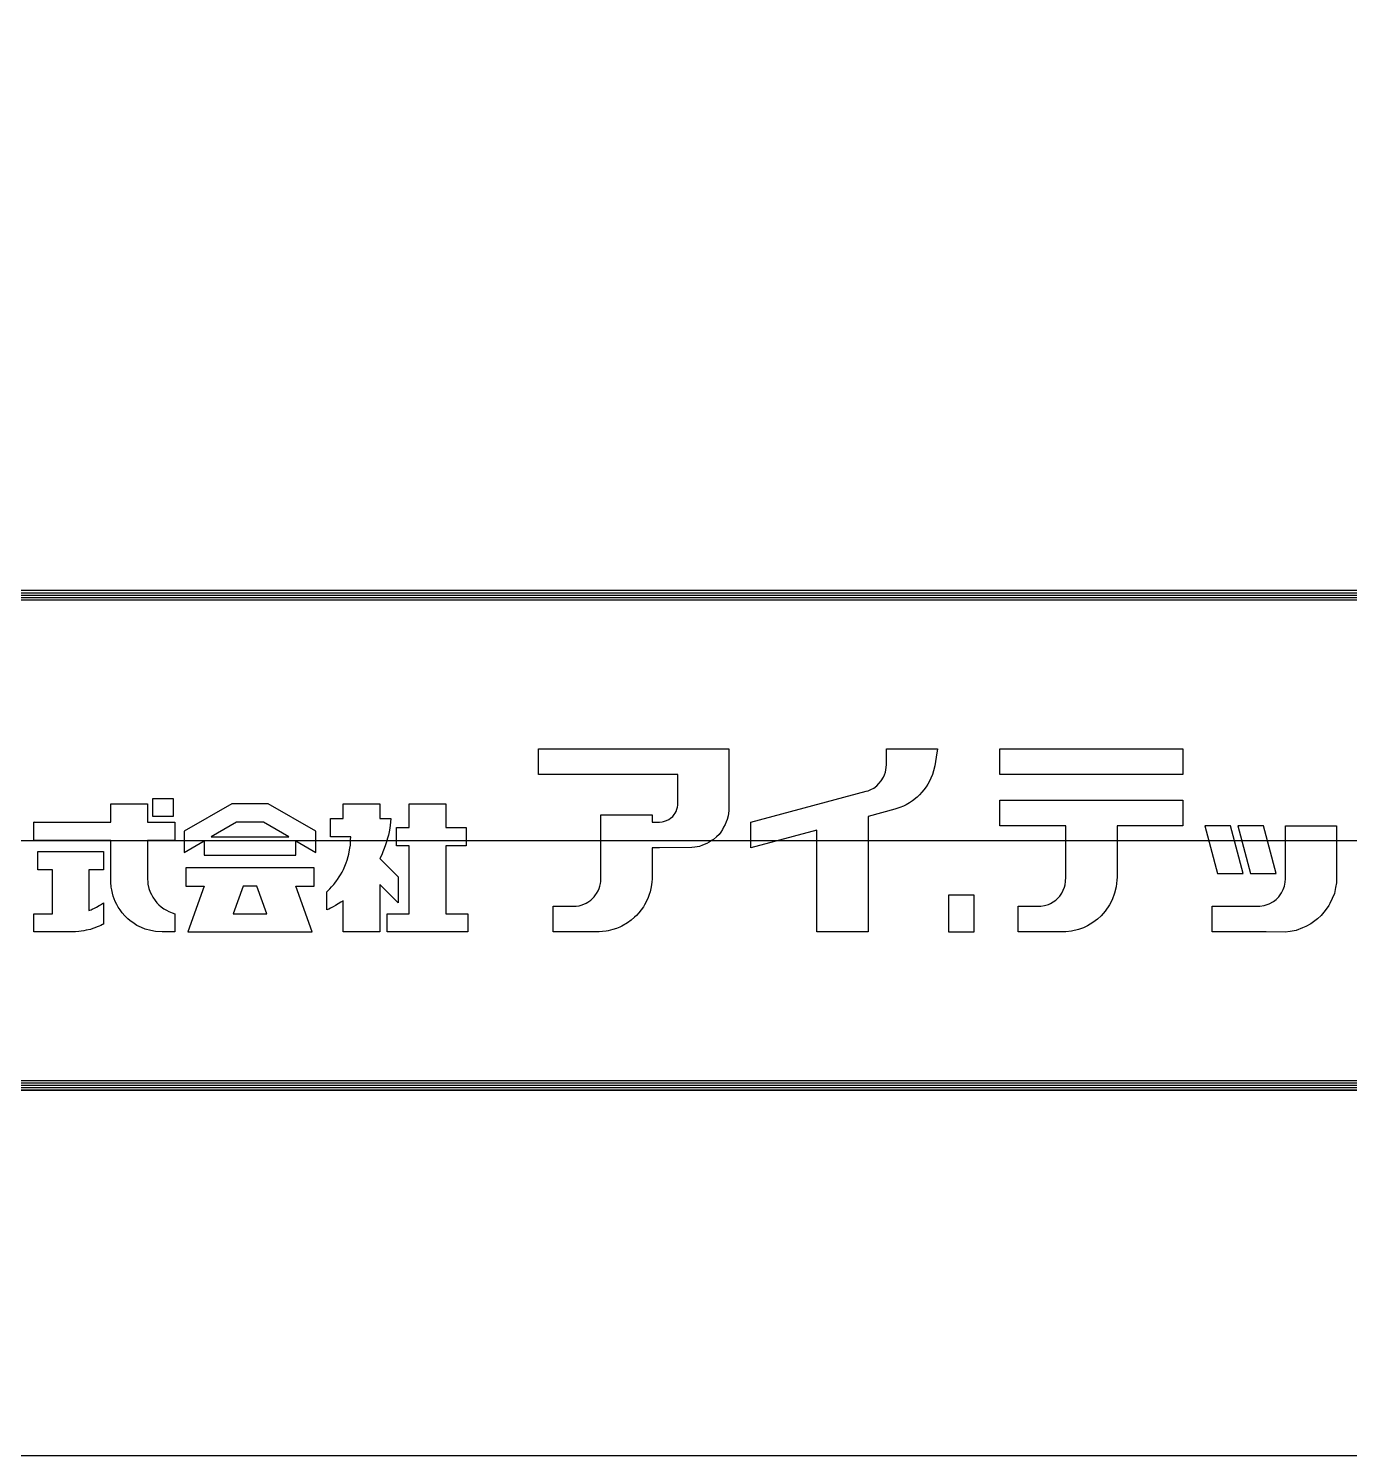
# Model space of a CAD drawing. Extents: x 0 to 210000, y 0 to 148500.
# Drawn here: x 17359 to 34542, y 0 to 18562 of the extents above; entities that cross this region are included whole.
import ezdxf

# ---------------------------------------------------------------- set-up
doc = ezdxf.new("R2010")
doc.units = 0
doc.header["$LTSCALE"] = 200
doc.header["$MEASUREMENT"] = 0
doc.layers.get('Defpoints').update_dxf_attribs({"color": 252, "linetype": 'CONTINUOUS'})
doc.layers.add('001', color=7, linetype='CONTINUOUS')

msp = doc.modelspace()

# ---------------------------------------------------------------- linework, layer by layer
at = {"layer": '001'}
for p, q in [((205000, 11250), (5000, 11250)), ((205000, 11219), (5000, 11219)), ((205000, 11187), (5000, 11187)), ((205000, 11156), (5000, 11156)), ((205000, 11125), (5000, 11125)), ((205000, 4875), (5000, 4875)), ((205000, 4844), (5000, 4844)), ((205000, 4812), (5000, 4812)), ((205000, 4781), (5000, 4781)), ((205000, 4750), (5000, 4750))]:
    msp.add_line(p, q, dxfattribs=at)
at = {"layer": '001', "linetype": 'Continuous'}
for p, q in [((23995, 8858), (23995, 9191)), ((23995, 9191), (25804, 9191)), ((25804, 9191), (26471, 9191)), ((26471, 9191), (26471, 8858)), ((28519, 8985), (28519, 9191)), ((28519, 9191), (29185, 9191)), ((29185, 9191), (29166, 9082)), ((29995, 9191), (32376, 9191)), ((29995, 8858), (29995, 9191)), ((29997, 9191), (29995, 9190)), ((32376, 9191), (32376, 8858)), ((28505, 8889), (28512, 8918)), ((28512, 8918), (28519, 8985)), ((29147, 8973), (29132, 8906)), ((29166, 9082), (29147, 8973)), ((25804, 8858), (23995, 8858)), ((25804, 8477), (25804, 8858)), ((26471, 8858), (26471, 8477)), ((28393, 8713), (28422, 8741)), ((28422, 8741), (28450, 8774)), ((28450, 8774), (28481, 8825)), ((28481, 8825), (28493, 8853)), ((28493, 8853), (28505, 8889)), ((29057, 8732), (29035, 8696)), ((29079, 8770), (29057, 8732)), ((29098, 8810), (29079, 8770)), ((29117, 8858), (29098, 8810)), ((29132, 8906), (29117, 8858)), ((32376, 8858), (29995, 8858)), ((32376, 8860), (32374, 8858)), ((18978, 8548), (19240, 8548)), ((18978, 8310), (18978, 8548)), ((19240, 8548), (19240, 8310)), ((26757, 8239), (28254, 8640)), ((28254, 8640), (28281, 8648)), ((28281, 8648), (28315, 8663)), ((28315, 8663), (28355, 8682)), ((28355, 8682), (28393, 8713)), ((28920, 8565), (28858, 8515)), ((28950, 8594), (28920, 8565)), ((28981, 8627), (28950, 8594)), ((29007, 8658), (28981, 8627)), ((29035, 8696), (29007, 8658)), ((18430, 8239), (18430, 8477)), ((18430, 8477), (18907, 8477)), ((18907, 8477), (18907, 8239)), ((20002, 8477), (19383, 8120)), ((20478, 8477), (20002, 8477)), ((21097, 8120), (20478, 8477)), ((21454, 8287), (21454, 8477)), ((21454, 8477), (21930, 8477)), ((21930, 8477), (21930, 8287)), ((22311, 8477), (22788, 8477)), ((22311, 8168), (22311, 8477)), ((22788, 8477), (22788, 8168)), ((25758, 8337), (25771, 8356)), ((25771, 8356), (25782, 8377)), ((25782, 8377), (25793, 8406)), ((25793, 8406), (25800, 8432)), ((25800, 8432), (25804, 8460)), ((25804, 8460), (25804, 8477)), ((26465, 8353), (26459, 8320)), ((26470, 8391), (26465, 8353)), ((26471, 8477), (26470, 8391)), ((28628, 8407), (28281, 8314)), ((28692, 8428), (28628, 8407)), ((28743, 8448), (28692, 8428)), ((28776, 8465), (28743, 8448)), ((28821, 8489), (28776, 8465)), ((28858, 8515), (28821, 8489)), ((29995, 8191), (29995, 8525)), ((29995, 8525), (32376, 8525)), ((32376, 8525), (32376, 8191)), ((17430, 8001), (17430, 8239)), ((17430, 8239), (18430, 8239)), ((17432, 8239), (17430, 8237)), ((18907, 8239), (19264, 8239)), ((19240, 8310), (18978, 8310)), ((19262, 8239), (19264, 8237)), ((19264, 8239), (19264, 8001)), ((20066, 8239), (19736, 8048)), ((20414, 8239), (20066, 8239)), ((20744, 8048), (20414, 8239)), ((21288, 8048), (21288, 8287)), ((21288, 8287), (21454, 8287)), ((21930, 8287), (22073, 8287)), ((22064, 8198), (22058, 8160)), ((22069, 8237), (22064, 8198)), ((22073, 8287), (22069, 8237)), ((22145, 7929), (22145, 8168)), ((22145, 8168), (22311, 8168)), ((22788, 8168), (23050, 8168)), ((23050, 8168), (23050, 7929)), ((24804, 7501), (24804, 8334)), ((24804, 8334), (25471, 8334)), ((25471, 8334), (25471, 8239)), ((25471, 8239), (25566, 8239)), ((25566, 8239), (25600, 8241)), ((25600, 8241), (25621, 8245)), ((25621, 8245), (25660, 8258)), ((25660, 8258), (25688, 8272)), ((25688, 8272), (25712, 8289)), ((25712, 8289), (25739, 8313)), ((25739, 8313), (25758, 8337)), ((26401, 8172), (26385, 8141)), ((26422, 8208), (26401, 8172)), ((26436, 8241), (26422, 8208)), ((26448, 8275), (26436, 8241)), ((26459, 8320), (26448, 8275)), ((26757, 7906), (26757, 8239)), ((28281, 8314), (28281, 6810)), ((30852, 8191), (29995, 8191)), ((30852, 7525), (30852, 8191)), ((32376, 8191), (31519, 8191)), ((31519, 8191), (31519, 7525)), ((32662, 8191), (32827, 7572)), ((32995, 8191), (32662, 8191)), ((33161, 7572), (32995, 8191)), ((33090, 8191), (33256, 7572)), ((33423, 8191), (33090, 8191)), ((33589, 7572), (33423, 8191)), ((33709, 7501), (33709, 8191)), ((33709, 8191), (34375, 8191)), ((34375, 8191), (34375, 7501)), ((18430, 8001), (17430, 8001)), ((18430, 7498), (18430, 8001)), ((19264, 8001), (18907, 8001)), ((18907, 8001), (18907, 7495)), ((19383, 8120), (19383, 7845)), ((19383, 7845), (19645, 7996)), ((19645, 7996), (19645, 7810)), ((19736, 8048), (20744, 8048)), ((20835, 7810), (20835, 7996)), ((20835, 7996), (21097, 7845)), ((21097, 7845), (21097, 8120)), ((21550, 8048), (21288, 8048)), ((21548, 7979), (21549, 8008)), ((21549, 8008), (21550, 8048)), ((22017, 7984), (22004, 7945)), ((22030, 8029), (22017, 7984)), ((22040, 8070), (22030, 8029)), ((22049, 8113), (22040, 8070)), ((22058, 8160), (22049, 8113)), ((26252, 8003), (26215, 7979)), ((26268, 8015), (26252, 8003)), ((26307, 8048), (26268, 8015)), ((26345, 8079), (26307, 8048)), ((26363, 8110), (26345, 8079)), ((26385, 8141), (26363, 8110)), ((27614, 8135), (26757, 7906)), ((27614, 6810), (27614, 8135)), ((17478, 7620), (17478, 7858)), ((17478, 7858), (17669, 7858)), ((17669, 7858), (18145, 7858)), ((18145, 7858), (18335, 7858)), ((18335, 7858), (18335, 7620)), ((19645, 7810), (20835, 7810)), ((21519, 7791), (21525, 7820)), ((21525, 7820), (21532, 7853)), ((21532, 7853), (21539, 7898)), ((21539, 7898), (21546, 7941)), ((21546, 7941), (21548, 7979)), ((21946, 7798), (21930, 7765)), ((21959, 7827), (21946, 7798)), ((21970, 7853), (21959, 7827)), ((21987, 7896), (21970, 7853)), ((22004, 7945), (21987, 7896)), ((22311, 7929), (22145, 7929)), ((22311, 7048), (22311, 7929)), ((23050, 7929), (22788, 7929)), ((22788, 7929), (22788, 7048)), ((25566, 7906), (25471, 7906)), ((25471, 7906), (25471, 7501)), ((25988, 7907), (25566, 7906)), ((26026, 7912), (25988, 7907)), ((26086, 7922), (26026, 7912)), ((26128, 7938), (26086, 7922)), ((26181, 7960), (26128, 7938)), ((26215, 7979), (26181, 7960)), ((17669, 7620), (17478, 7620)), ((17669, 7095), (17669, 7620)), ((18335, 7620), (18145, 7620)), ((18145, 7620), (18145, 7089)), ((19407, 7644), (19407, 7406)), ((21073, 7644), (19407, 7644)), ((21073, 7406), (21073, 7644)), ((21439, 7589), (21455, 7622)), ((21455, 7622), (21475, 7668)), ((21475, 7668), (21492, 7710)), ((21492, 7710), (21504, 7746)), ((21504, 7746), (21519, 7791)), ((21930, 7765), (22169, 7527)), ((18430, 7495), (18430, 7498)), ((18430, 7456), (18430, 7495)), ((18436, 7391), (18430, 7456)), ((18907, 7495), (18909, 7463)), ((18909, 7463), (18912, 7434)), ((18912, 7434), (18925, 7377)), ((21302, 7396), (21331, 7429)), ((21331, 7429), (21342, 7444)), ((21342, 7444), (21366, 7475)), ((21366, 7475), (21379, 7494)), ((21379, 7494), (21402, 7527)), ((21402, 7527), (21418, 7553)), ((21418, 7553), (21439, 7589)), ((22169, 7190), (21930, 7429)), ((21930, 7429), (21930, 6810)), ((22169, 7527), (22169, 7190)), ((24791, 7406), (24799, 7439)), ((24799, 7439), (24803, 7468)), ((24803, 7468), (24804, 7501)), ((25465, 7429), (25459, 7396)), ((25468, 7458), (25465, 7429)), ((25471, 7501), (25468, 7458)), ((30844, 7425), (30850, 7468)), ((30850, 7468), (30852, 7525)), ((31517, 7482), (31507, 7396)), ((31519, 7525), (31517, 7482)), ((32827, 7572), (33161, 7572)), ((33256, 7572), (33589, 7572)), ((33696, 7406), (33707, 7458)), ((33707, 7458), (33709, 7501)), ((34372, 7448), (34362, 7387)), ((34375, 7501), (34372, 7448)), ((18441, 7358), (18436, 7391)), ((18450, 7315), (18441, 7358)), ((18461, 7277), (18450, 7315)), ((18474, 7239), (18461, 7277)), ((18925, 7377), (18942, 7329)), ((18942, 7329), (18957, 7296)), ((18957, 7296), (18975, 7263)), ((18975, 7263), (19005, 7220)), ((19407, 7406), (19645, 7406)), ((19645, 7406), (19430, 6810)), ((20151, 7406), (20022, 7048)), ((20329, 7406), (20151, 7406)), ((20458, 7048), (20329, 7406)), ((21050, 6810), (20835, 7406)), ((20835, 7406), (21073, 7406)), ((21240, 7334), (21258, 7351)), ((21240, 7096), (21240, 7334)), ((21258, 7351), (21280, 7373)), ((21280, 7373), (21302, 7396)), ((24674, 7225), (24692, 7241)), ((24692, 7241), (24718, 7268)), ((24718, 7268), (24736, 7291)), ((24736, 7291), (24749, 7310)), ((24749, 7310), (24768, 7344)), ((24768, 7344), (24782, 7377)), ((24782, 7377), (24791, 7406)), ((25419, 7258), (25393, 7201)), ((25433, 7296), (25419, 7258)), ((25445, 7334), (25433, 7296)), ((25459, 7396), (25445, 7334)), ((29661, 7287), (29328, 7287)), ((29328, 7287), (29328, 6810)), ((29661, 6810), (29661, 7287)), ((30721, 7224), (30745, 7246)), ((30745, 7246), (30773, 7277)), ((30773, 7277), (30800, 7315)), ((30800, 7315), (30820, 7353)), ((30820, 7353), (30835, 7391)), ((30835, 7391), (30844, 7425)), ((31487, 7315), (31455, 7229)), ((31507, 7396), (31487, 7315)), ((33590, 7234), (33622, 7268)), ((33622, 7268), (33660, 7320)), ((33660, 7320), (33681, 7363)), ((33681, 7363), (33696, 7406)), ((34318, 7244), (34288, 7182)), ((34347, 7310), (34318, 7244)), ((34362, 7387), (34347, 7310)), ((17669, 7089), (17669, 7095)), ((17669, 7048), (17669, 7089)), ((18145, 7089), (18173, 7100)), ((18173, 7100), (18188, 7106)), ((18188, 7106), (18219, 7120)), ((18219, 7120), (18244, 7132)), ((18244, 7132), (18280, 7154)), ((18280, 7154), (18297, 7163)), ((18297, 7163), (18335, 7191)), ((18335, 7191), (18335, 6912)), ((18488, 7206), (18474, 7239)), ((18506, 7168), (18488, 7206)), ((18526, 7133), (18506, 7168)), ((18550, 7096), (18526, 7133)), ((18578, 7058), (18550, 7096)), ((18612, 7020), (18578, 7058)), ((19005, 7220), (19030, 7189)), ((19030, 7189), (19056, 7163)), ((19056, 7163), (19084, 7139)), ((19084, 7139), (19119, 7113)), ((19119, 7113), (19154, 7093)), ((19154, 7093), (19183, 7077)), ((19183, 7077), (19226, 7060)), ((19226, 7060), (19264, 7048)), ((21264, 7107), (21240, 7096)), ((21285, 7118), (21264, 7107)), ((21323, 7137), (21285, 7118)), ((21352, 7153), (21323, 7137)), ((21388, 7174), (21352, 7153)), ((21423, 7196), (21388, 7174)), ((21454, 7217), (21423, 7196)), ((21454, 6810), (21454, 7217)), ((24185, 6810), (24185, 7144)), ((24185, 7144), (24447, 7144)), ((24447, 7144), (24483, 7146)), ((24483, 7146), (24521, 7151)), ((24521, 7151), (24559, 7162)), ((24559, 7162), (24611, 7184)), ((24611, 7184), (24635, 7197)), ((24635, 7197), (24674, 7225)), ((25297, 7058), (25267, 7025)), ((25328, 7096), (25297, 7058)), ((25359, 7137), (25328, 7096)), ((25373, 7163), (25359, 7137)), ((25393, 7201), (25373, 7163)), ((30233, 6810), (30233, 7144)), ((30233, 7144), (30495, 7144)), ((30495, 7144), (30526, 7145)), ((30526, 7145), (30577, 7153)), ((30577, 7153), (30626, 7169)), ((30626, 7169), (30654, 7181)), ((30654, 7181), (30688, 7200)), ((30688, 7200), (30721, 7224)), ((31365, 7082), (31314, 7020)), ((31420, 7163), (31365, 7082)), ((31455, 7229), (31420, 7163)), ((32757, 6810), (32757, 7144)), ((32757, 7144), (33352, 7144)), ((33352, 7144), (33378, 7145)), ((33378, 7145), (33434, 7153)), ((33434, 7153), (33497, 7175)), ((33497, 7175), (33554, 7207)), ((33554, 7207), (33590, 7234)), ((34210, 7068), (34173, 7023)), ((34240, 7106), (34210, 7068)), ((34272, 7153), (34240, 7106)), ((34288, 7182), (34272, 7153)), ((17430, 6810), (17430, 7048)), ((17430, 7048), (17669, 7048)), ((18252, 6875), (18221, 6864)), ((18278, 6886), (18252, 6875)), ((18300, 6895), (18278, 6886)), ((18321, 6905), (18300, 6895)), ((18335, 6912), (18321, 6905)), ((18650, 6982), (18612, 7020)), ((18678, 6958), (18650, 6982)), ((18731, 6920), (18678, 6958)), ((18770, 6896), (18731, 6920)), ((18827, 6868), (18770, 6896)), ((19264, 7048), (19264, 6810)), ((20022, 7048), (20458, 7048)), ((22026, 6810), (22026, 7048)), ((22026, 7048), (22311, 7048)), ((22788, 7048), (23073, 7048)), ((23073, 7048), (23073, 6810)), ((25050, 6872), (25007, 6856)), ((25078, 6887), (25050, 6872)), ((25149, 6928), (25078, 6887)), ((25198, 6963), (25149, 6928)), ((25242, 7001), (25198, 6963)), ((25267, 7025), (25242, 7001)), ((31135, 6891), (31081, 6863)), ((31206, 6934), (31135, 6891)), ((31263, 6977), (31206, 6934)), ((31314, 7020), (31263, 6977)), ((31323, 7030), (31302, 7010)), ((33973, 6882), (33931, 6863)), ((34040, 6916), (33973, 6882)), ((34090, 6953), (34040, 6916)), ((34126, 6982), (34090, 6953)), ((34173, 7023), (34126, 6982)), ((34174, 7023), (34173, 7023)), ((17971, 6813), (17430, 6810)), ((18014, 6816), (17971, 6813)), ((18042, 6820), (18014, 6816)), ((18080, 6826), (18042, 6820)), ((18109, 6832), (18080, 6826)), ((18164, 6844), (18109, 6832)), ((18197, 6856), (18164, 6844)), ((18221, 6864), (18197, 6856)), ((18878, 6847), (18827, 6868)), ((18950, 6827), (18878, 6847)), ((19011, 6816), (18950, 6827)), ((19097, 6810), (19011, 6816)), ((19264, 6810), (19097, 6810)), ((19430, 6810), (21050, 6810)), ((21930, 6810), (21454, 6810)), ((22311, 6810), (22026, 6810)), ((22788, 6810), (22311, 6810)), ((23073, 6810), (22788, 6810)), ((23073, 6812), (23072, 6810)), ((24783, 6811), (24185, 6810)), ((24826, 6814), (24783, 6811)), ((24873, 6820), (24826, 6814)), ((24899, 6825), (24873, 6820)), ((24959, 6840), (24899, 6825)), ((25007, 6856), (24959, 6840)), ((28281, 6810), (27614, 6810)), ((29328, 6810), (29661, 6810)), ((30804, 6810), (30233, 6810)), ((30854, 6812), (30804, 6810)), ((30926, 6821), (30854, 6812)), ((31016, 6843), (30926, 6821)), ((31081, 6863), (31016, 6843)), ((33352, 6810), (32757, 6810)), ((33459, 6810), (33352, 6810)), ((33707, 6809), (33459, 6810)), ((33769, 6818), (33707, 6809)), ((33848, 6829), (33769, 6818)), ((33931, 6863), (33848, 6829))]:
    msp.add_line(p, q, dxfattribs=at)
at = {"layer": '001'}
msp.add_lwpolyline([(5000, 4750), (205000, 4750), (205000, 143750), (5000, 143750)], close=True, dxfattribs=at)
at = {"layer": 'Defpoints'}
msp.add_line((5000, 8000), (40000, 8000), dxfattribs=at)
msp.add_lwpolyline([(0, 0), (210000, 0), (210000, 148500), (0, 148500)], close=True, dxfattribs=at)

doc.saveas('drawing.dxf')
